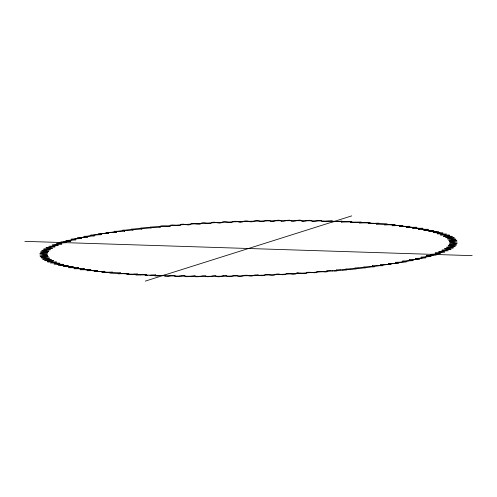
<?xml version="1.0" encoding="UTF-8"?>
<svg xmlns="http://www.w3.org/2000/svg" width="497" height="497" viewBox="0 0 497 497"><rect width="100%" height="100%" fill="white"/><g stroke="black" fill="none" stroke-linecap="round" stroke-linejoin="round"><path stroke-width="0.75" d="M184.952 275.742L185.201 276.667L187.996 276.674M312.054 221.227C310.873 218.767 304.692 221.811 303.064 221.302M190.165 224.594C191.867 221.836 196.098 224.601 198.962 224.159M306.835 272.437L306.419 273.325L303.717 273.53M200.372 223.923C202.478 221.227 206.298 223.911 209.225 223.551M296.628 273.077L295.821 274.027L293.112 274.182M175 275.562L174.882 276.494L178.081 276.444M322 221.438C322.106 218.742 314.216 222.029 313.116 221.42M165.252 275.301L164.768 276.214L167.787 276.239M331.779 221.668L332.238 220.755L322.963 221.619M210.709 223.327C213.095 220.749 216.649 223.265 219.618 223.01M286.291 273.673L285.166 274.599L282.147 274.729M155.729 274.965L154.871 275.916L157.53 275.984M221.146 222.799C223.172 220.96 226.16 221.799 228.539 222.463M275.816 274.232C274.015 275.928 270.803 275.251 268.461 274.537M341.309 222.004L342.129 221.084L331.921 221.824M231.664 222.339C233.832 220.755 236.702 221.159 239.088 222.053M265.336 274.661C263.168 276.251 260.298 275.841 257.912 274.947M146.46 274.561L145.242 275.518L148.007 275.58M350.54 222.439L351.758 221.482L341.402 222.159M242.225 221.948C244.487 220.606 247.307 220.593 249.662 221.718M254.775 275.052C252.513 276.4 249.693 276.413 247.338 275.282M137.47 274.083L135.892 275.04L140.191 274.922M359.53 222.917L361.108 221.96L350.652 222.575M252.805 221.631C255.123 220.519 257.943 220.09 260.235 221.457M244.195 275.369C241.884 276.475 239.051 276.922 236.765 275.543M128.791 273.536L126.847 274.493L132.581 274.226M368.209 223.464L370.153 222.507L359.629 223.066M263.367 221.389C265.709 220.506 268.597 219.643 270.778 221.264M233.633 275.611C231.291 276.487 228.403 277.376 226.222 275.736M120.436 272.921L118.143 273.872L128.723 273.381M376.564 224.079L378.857 223.128L368.277 223.619M273.897 221.221C276.214 220.581 279.258 219.252 281.259 221.153M223.103 275.779C220.811 276.475 217.537 277.668 215.741 275.847M112.428 272.244L109.794 273.182L120.411 272.754M145.279 281.116L351.721 215.884M384.572 224.756L387.206 223.818L376.589 224.246M160.481 227.11L159.848 227.21M59.907 263.367L54.123 264.224L63.659 264.342M63.821 264.559L58.366 265.429L68.095 265.491M68.238 265.709L63.125 266.591L73.196 266.628M73.202 266.802L68.4 267.709L78.632 267.678M90.839 269.784L87.105 270.716L97.642 270.486M97.611 270.672L94.25 271.604L104.842 271.306M399.377 226.334L402.75 225.396L392.587 225.75M406.148 227.216L409.895 226.284L399.774 226.57M423.792 230.204L428.6 229.291L418.368 229.322M428.725 231.298L433.875 230.409L423.91 230.397M433.167 232.441L438.634 231.571L428.93 231.515M437.093 233.633L442.877 232.776L433.353 232.664M336.519 269.89L340.283 269.871M426.308 255.719L436.236 255.091L430.949 254.52M70.717 241.275L60.764 241.909L66.064 242.486M94.318 235.92L94.076 235.976M54.906 246.978L46.6 247.4L45.917 247.773L52.402 248.183M48.737 251.277L40.829 251.83L40.574 252.209L47.805 252.476M116.478 232.279L116.043 232.354M48.209 256.893L41.089 257.601L41.413 257.955L49.408 258.024M151.088 228.036L140.682 227.993L142.08 228.868M345.9 268.964L350.665 269.014M448.785 240.113L455.911 239.399L455.587 239.045L447.617 238.976M448.257 245.723L456.171 245.17L456.426 244.791L449.195 244.524M380.485 264.733L391.108 264.51L388.306 263.733M442.082 250.028L450.4 249.6L451.083 249.227L444.61 248.823M402.669 261.08L402.924 261.024M49.458 258.247L42.58 258.987L43.046 259.341L51.172 259.353M200.179 224.023L199.21 224.147M210.523 223.414L209.554 223.532M220.979 222.867L219.954 222.998M231.472 222.407L230.428 222.532M242.045 222.01L240.616 222.147M263.248 221.426L261.888 221.563M273.816 221.246L272.368 221.389M104.799 271.492L101.823 272.424L112.434 272.064M392.201 225.508L395.177 224.576L384.591 224.942M223.147 275.76L226.054 275.673M233.714 275.58L236.609 275.493M254.918 275.003L257.794 274.916M265.491 274.599L268.386 274.518M276.021 274.133L278.544 273.99L281.246 274.555M286.465 273.592L289.005 273.449L292.863 274.145M296.808 272.983L297.989 272.841M447.536 238.753L454.42 238.013L453.954 237.659L445.852 237.653M421.046 257.117L431.21 256.52L426.264 255.918M61.709 244.12L52.266 244.822L58.174 245.313M108.713 233.447L108.371 233.515M47.743 252.712L40.033 253.296L39.928 253.669L47.364 253.886M141.943 229.024L141.322 229.117M51.253 259.583L44.637 260.347L45.246 260.689L53.502 260.658M189.991 224.694L188.91 224.83M84.471 268.852L80.402 269.772L90.87 269.61M412.491 228.154L416.598 227.228L406.478 227.446M307.009 272.306L310.215 272.257M445.734 237.423L452.363 236.653L451.754 236.311L443.51 236.348M355.02 267.982L357.747 267.852M449.22 244.3L456.967 243.704L457.072 243.331L449.661 243.114M388.275 263.553L398.886 263.267L395.749 262.522M435.291 252.88L444.734 252.178L438.839 251.687M65.871 242.716L56.248 243.362L61.864 243.897M52.303 248.413L44.115 248.879L43.574 249.258L50.321 249.618M133.153 230.055L132.699 230.13M47.358 254.116L39.835 254.998L47.495 255.29M179.914 225.452L179.013 225.563M53.595 260.882L47.246 261.677L48.004 262.012L56.366 261.925M252.669 221.681L251.376 221.811M244.319 275.326L247.202 275.239M443.392 236.125L449.754 235.323L448.996 234.988L440.646 235.081M317.049 271.561L321.074 271.617M449.63 242.884L457.165 242.002L449.505 241.71M363.835 266.951L374.403 266.858L372.29 266.032M444.685 248.593L452.885 248.121L453.426 247.742L446.691 247.382M409.248 259.788L419.673 259.31L415.411 258.639M431.116 254.29L440.752 253.638L435.148 253.11M81.614 238.535L71.313 239.069L75.935 239.716M58.006 245.555L48.818 246.295L55.024 246.748M101.301 234.671L100.966 234.733M170.092 226.247L169.309 226.359M56.447 262.155L50.414 262.969L59.746 263.149M78.582 267.858L74.165 268.765L84.341 268.641M418.381 229.148L422.835 228.235L412.734 228.371M440.516 234.857L446.586 234.031L437.279 233.851M326.896 270.753L330.058 270.685M395.687 262.335L406.254 261.987L402.725 261.26M438.957 251.457L448.182 250.705L441.976 250.252M415.374 258.465L425.687 257.931L421.089 257.291M50.24 249.848L42.189 250.358L41.785 250.737L48.787 251.053M124.648 231.142L124.256 231.211M47.495 255.514L40.164 256.185L40.344 256.545L48.172 256.669M449.493 241.486L456.836 240.815L456.656 240.455L448.853 240.337M372.34 265.864L372.843 265.777M446.747 247.152L454.811 246.642L455.215 246.263L448.238 245.953M75.774 239.933L65.79 240.48L70.76 241.088M199.036 276.643L202.689 275.81L205.168 275.81M198.781 276.692L195.694 276.767L195.079 275.854M87.447 237.28L77.327 237.69L81.601 238.361M181.448 275.804L183.909 275.58M181.181 275.86L179.945 276.102M188.959 276.487L194.899 275.767M188.686 276.537L188.276 276.618M403.005 261.012L413.187 260.664L409.286 259.962M179.659 276.152L178.659 276.338M93.927 236L83.813 236.336L87.727 237.038M170.8 275.729L174.832 275.45M170.508 275.779L169.769 275.91M100.879 234.752L90.746 235.013L94.287 235.746M169.465 275.959L168.862 276.065M168.558 276.115L168.092 276.189M160.73 275.487L165.091 275.176M160.413 275.543L159.63 275.667M108.259 233.534L98.114 233.733L101.276 234.485M159.313 275.717L157.86 275.934M151.678 275.052L155.598 274.841M151.349 275.102L151.026 275.152M150.697 275.201L149.87 275.319M115.925 232.366L105.892 232.49L108.694 233.267M141.744 274.711L146.348 274.425M141.403 274.76L140.539 274.878M372.887 265.771L382.938 265.709L380.478 264.907M124.2 231.217L114.061 231.291L116.522 232.093M134.345 274.002L137.383 273.934M133.997 274.046L132.935 274.182M132.444 230.161L122.597 230.142L124.71 230.968M141.167 229.136L131.481 229.042L133.239 229.894M151.218 227.893L150.181 226.999L159.754 227.216M169.098 226.371C168.806 226.899 158.27 224.526 160.618 226.98M324.454 272.014L327.038 271.803L326.74 270.877M179.162 225.551C178.522 226.234 169.235 223.476 170.26 226.123M188.835 224.837C187.549 225.445 180.715 222.619 180.119 225.327M297.815 272.853L303.45 273.493M230.328 222.532L228.626 222.488M240.492 222.147L239.219 222.091M251.035 221.824L249.829 221.761M261.552 221.569L260.416 221.513M272.033 221.389L270.971 221.333M281.457 221.227C283.874 222.147 289.061 218.469 291.652 221.109M293.149 221.258C295.889 221.507 299.977 218.512 301.921 221.146M291.845 221.196L292.919 221.258M302.99 221.302L302.114 221.24M313.017 221.42L312.228 221.358M183.71 275.574L184.772 275.642M323.131 221.619L322.193 221.556M24.85 241.356L472.15 255.644M358.94 267.945L365.519 267.958L363.761 267.106M358.082 267.877L358.598 267.914M351 269.045L356.318 269.007L354.92 268.132M342.365 270.07L346.819 270.001L345.782 269.107M341.719 270.008L342.042 270.039M334.363 271.145L337.047 270.933L336.382 270.02M340.6 269.902L340.917 269.933M333.251 271.033L331.704 270.871M392.475 225.737L392.17 225.694M330.797 270.772L330.356 270.722M323.398 271.896L322.801 271.828M322.075 271.741L321.354 271.648M313.887 272.772L316.813 272.611L316.881 271.673M313.042 272.66L310.476 272.3M281.917 274.686L281.47 274.599M215.568 275.779C213.474 274.841 208.125 278.32 205.348 275.891M145.155 274.99A205.354 27.161 -1.7 0 0 453.767 242.623A205.354 27.161 -1.7 0 0 146.578 227.887A205.354 27.161 -1.7 0 0 145.155 274.99"/></g></svg>
